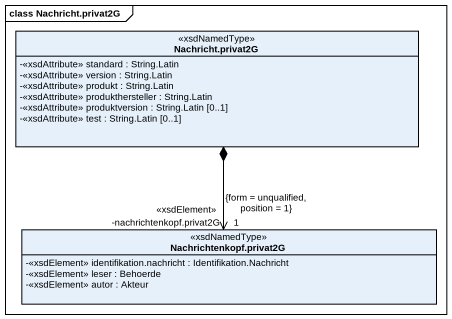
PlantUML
@startuml
mainframe class Nachricht.privat2G
hide circle
hide empty members
skinparam classAttributeIconSize 0
class "Nachricht.privat2G" as Nachricht_privat2G <<xsdNamedType>> {
  -<<xsdAttribute>> standard : String.Latin
  -<<xsdAttribute>> version : String.Latin
  -<<xsdAttribute>> produkt : String.Latin
  -<<xsdAttribute>> produkthersteller : String.Latin
  -<<xsdAttribute>> produktversion : String.Latin [0..1]
  -<<xsdAttribute>> test : String.Latin [0..1]
}
class "Nachrichtenkopf.privat2G" as Nachrichtenkopf_privat2G <<xsdNamedType>> {
  -<<xsdElement>> identifikation.nachricht : Identifikation.Nachricht
  -<<xsdElement>> leser : Behoerde
  -<<xsdElement>> autor : Akteur
}
Nachricht_privat2G *--> "-nachrichtenkopf.privat2G\n<<xsdElement>>\n1\n{form = unqualified, position = 1}" Nachrichtenkopf_privat2G
@enduml
